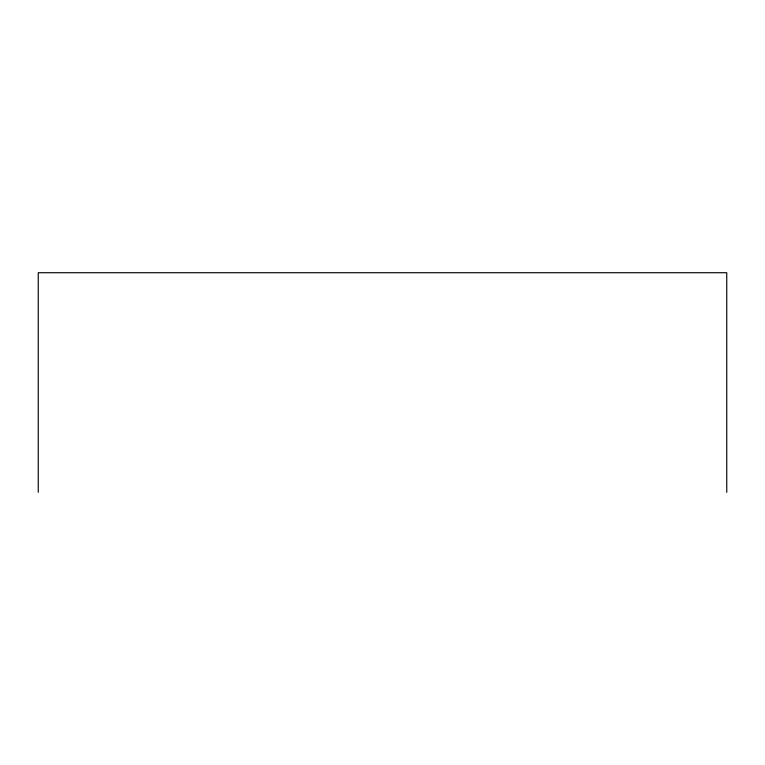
<?xml version="1.0" encoding="UTF-8"?>
<svg xmlns="http://www.w3.org/2000/svg" width="765" height="765" viewBox="0 0 765 765"><rect width="100%" height="100%" fill="white"/><g stroke="black" fill="none" stroke-linecap="round" stroke-linejoin="round"><path stroke-width="1.15" d="M726.75 492.277L726.75 272.723L38.25 272.723L38.25 492.277"/></g></svg>
